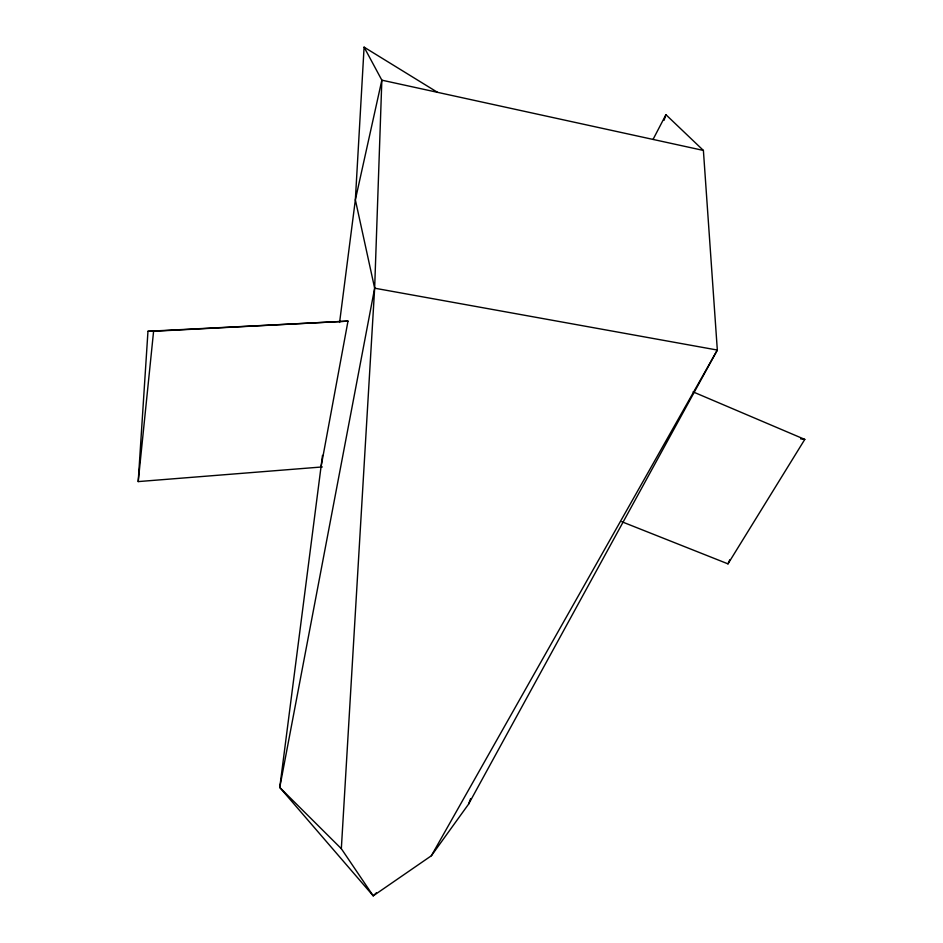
<?xml version="1.0" encoding="UTF-8"?>
<svg xmlns="http://www.w3.org/2000/svg" width="943" height="943" viewBox="0 0 943 943"><rect width="100%" height="100%" fill="white"/><g stroke="black" fill="none" stroke-linecap="round" stroke-linejoin="round"><path stroke-width="1.41" d="M653.039 139.434L665.935 114.704L703.395 150.432L717.328 350.053L468.565 804.167L431.364 855.761L373.216 895.85L341.331 848.688L374.654 288.193L381.844 80.167L364.092 47.15L355.358 199.833L339.586 322.447M322.317 466.938L138.208 481.59L147.968 331.288L347.991 321.115L320.997 467.044M138.208 481.59L153.591 331.264L347.991 321.115M322.506 455.351L279.753 787.452L373.216 895.85L376.398 892.797M703.395 150.432L381.844 80.167L355.358 199.833L374.654 288.193L279.753 787.452L341.331 848.688M664.084 120.291L665.935 114.704M468.565 804.167L470.604 798.65M621.802 521.727L727.996 563.867L729.741 559.8M431.364 855.761L717.328 350.053L374.654 288.193M727.996 563.867L804.792 439.403L693.105 391.899M147.968 331.288L153.591 331.264M800.607 438.872L804.792 439.403M364.092 47.15L437.528 92.343"/></g></svg>
